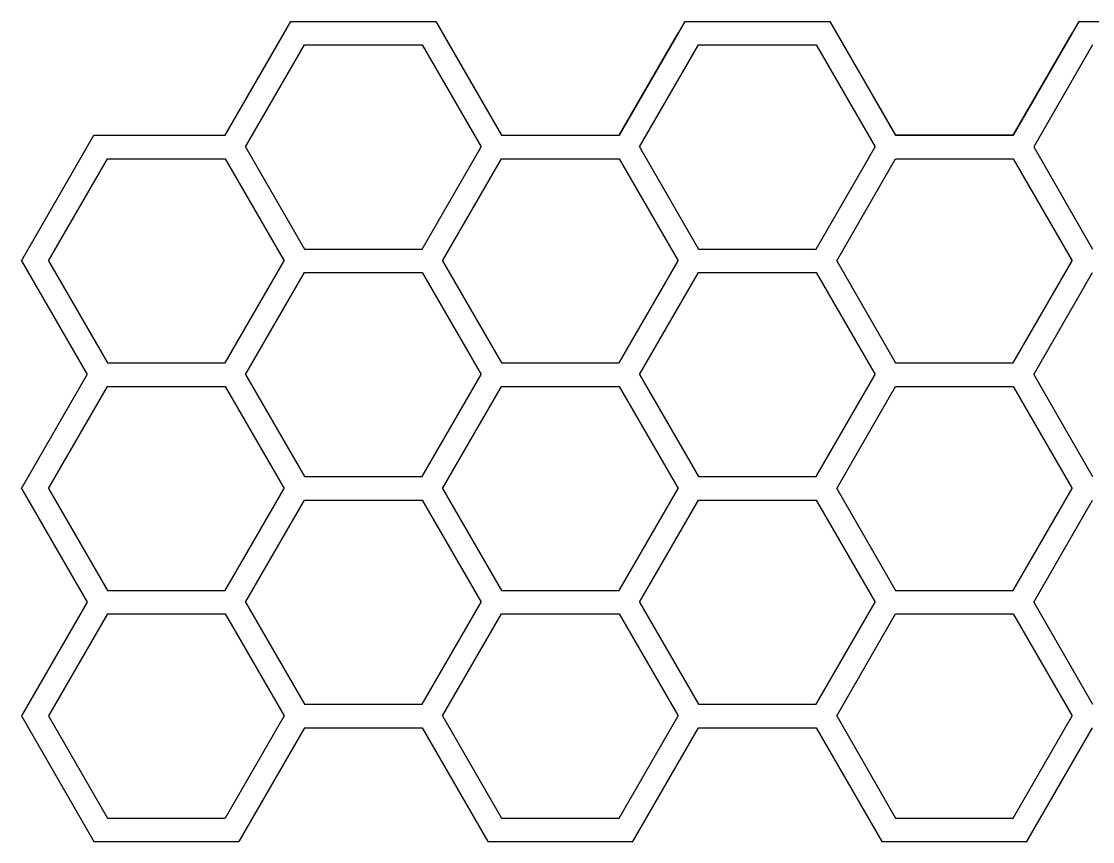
# Model space of a CAD drawing. Header units: millimetres. Extents: x 606 to 1123, y -612 to -473.
# Drawn here: x 605.7 to 787.6, y -612.4 to -473.2 of the extents above; entities that cross this region are included whole.
import ezdxf

# ---------------------------------------------------------------- set-up
doc = ezdxf.new("R2010")
doc.units = ezdxf.units.MM
doc.layers.get('0').update_dxf_attribs({"linetype": 'CONTINUOUS', "lineweight": 25})

msp = doc.modelspace()

# ---------------------------------------------------------------- linework, layer by layer
for p, q in [((640.29, -492.51), (651.45, -473.19)), ((651.45, -473.19), (676.07, -473.19)), ((653.76, -473.19), (673.76, -473.19)), ((653.76, -473.19), (673.76, -473.19)), ((653.76, -473.19), (673.76, -473.19)), ((653.76, -473.19), (673.76, -473.19)), ((653.76, -473.19), (673.76, -473.19)), ((676.07, -473.19), (687.22, -492.51)), ((718.38, -473.19), (707.22, -492.51)), ((718.38, -473.19), (740.68, -473.19)), ((720.68, -473.19), (740.68, -473.19)), ((720.68, -473.19), (742.99, -473.19)), ((742.99, -473.19), (754.15, -492.51)), ((785.3, -473.19), (774.15, -492.51)), ((785.3, -473.19), (809.92, -473.19)), ((640.29, -492.51), (650.29, -475.19)), ((640.29, -492.51), (650.29, -475.19)), ((640.29, -492.51), (650.29, -475.19)), ((640.29, -492.51), (650.29, -475.19)), ((640.29, -492.51), (650.29, -475.19)), ((677.22, -475.19), (687.22, -492.51)), ((677.22, -475.19), (687.22, -492.51)), ((677.22, -475.19), (687.22, -492.51)), ((677.22, -475.19), (687.22, -492.51)), ((677.22, -475.19), (687.22, -492.51)), ((707.22, -492.51), (717.22, -475.19)), ((717.22, -475.19), (707.22, -492.51)), ((707.22, -492.51), (717.22, -475.19)), ((717.22, -475.19), (707.22, -492.51)), ((707.22, -492.51), (717.22, -475.19)), ((754.15, -492.51), (744.15, -475.19)), ((744.15, -475.19), (754.15, -492.51)), ((754.15, -492.51), (744.15, -475.19)), ((744.15, -475.19), (754.15, -492.51)), ((754.15, -492.51), (744.15, -475.19)), ((774.15, -492.51), (784.15, -475.19)), ((784.15, -475.19), (774.15, -492.51)), ((774.15, -492.51), (784.15, -475.19)), ((784.15, -475.19), (774.15, -492.51)), ((774.15, -492.51), (784.15, -475.19)), ((643.76, -494.51), (653.76, -477.19)), ((643.76, -494.51), (653.76, -477.19)), ((643.76, -494.51), (653.76, -477.19)), ((653.76, -477.19), (673.76, -477.19)), ((653.76, -477.19), (673.76, -477.19)), ((653.76, -477.19), (673.76, -477.19)), ((673.76, -477.19), (683.76, -494.51)), ((673.76, -477.19), (683.76, -494.51)), ((673.76, -477.19), (683.76, -494.51)), ((710.68, -494.51), (720.68, -477.19)), ((710.68, -494.51), (720.68, -477.19)), ((710.68, -494.51), (720.68, -477.19)), ((720.68, -477.19), (740.68, -477.19)), ((720.68, -477.19), (740.68, -477.19)), ((720.68, -477.19), (740.68, -477.19)), ((740.68, -477.19), (750.68, -494.51)), ((740.68, -477.19), (750.68, -494.51)), ((740.68, -477.19), (750.68, -494.51)), ((787.61, -477.19), (777.61, -494.51)), ((787.61, -477.19), (777.61, -494.51)), ((787.61, -477.19), (777.61, -494.51)), ((605.67, -513.83), (617.98, -492.51)), ((617.98, -492.51), (640.29, -492.51)), ((620.29, -492.51), (640.29, -492.51)), ((620.29, -492.51), (640.29, -492.51)), ((620.29, -492.51), (640.29, -492.51)), ((620.29, -492.51), (640.29, -492.51)), ((620.29, -492.51), (640.29, -492.51)), ((687.22, -492.51), (707.22, -492.51)), ((687.22, -492.51), (707.22, -492.51)), ((687.22, -492.51), (707.22, -492.51)), ((687.22, -492.51), (707.22, -492.51)), ((687.22, -492.51), (707.22, -492.51)), ((687.22, -492.51), (707.22, -492.51)), ((774.15, -492.51), (754.15, -492.51)), ((754.15, -492.51), (774.15, -492.51)), ((774.15, -492.51), (754.15, -492.51)), ((754.15, -492.51), (774.15, -492.51)), ((774.15, -492.51), (754.15, -492.51)), ((754.15, -492.51), (774.15, -492.51)), ((605.67, -513.83), (616.83, -494.51)), ((605.67, -513.83), (616.83, -494.51)), ((643.76, -494.51), (653.76, -511.83)), ((643.76, -494.51), (653.76, -511.83)), ((643.76, -494.51), (653.76, -511.83)), ((673.76, -511.83), (683.76, -494.51)), ((673.76, -511.83), (683.76, -494.51)), ((673.76, -511.83), (683.76, -494.51)), ((710.68, -494.51), (720.68, -511.83)), ((710.68, -494.51), (720.68, -511.83)), ((710.68, -494.51), (720.68, -511.83)), ((740.68, -511.83), (750.68, -494.51)), ((740.68, -511.83), (750.68, -494.51)), ((740.68, -511.83), (750.68, -494.51)), ((777.61, -494.51), (787.61, -511.83)), ((777.61, -494.51), (787.61, -511.83)), ((777.61, -494.51), (787.61, -511.83)), ((610.29, -513.83), (620.29, -496.51)), ((610.29, -513.83), (620.29, -496.51)), ((610.29, -513.83), (620.29, -496.51)), ((610.29, -513.83), (620.29, -496.51)), ((610.29, -513.83), (620.29, -496.51)), ((610.29, -513.83), (620.29, -496.51)), ((620.29, -496.51), (640.29, -496.51)), ((620.29, -496.51), (640.29, -496.51)), ((620.29, -496.51), (640.29, -496.51)), ((620.29, -496.51), (640.29, -496.51)), ((620.29, -496.51), (640.29, -496.51)), ((620.29, -496.51), (640.29, -496.51)), ((640.29, -496.51), (650.29, -513.83)), ((640.29, -496.51), (650.29, -513.83)), ((640.29, -496.51), (650.29, -513.83)), ((640.29, -496.51), (650.29, -513.83)), ((640.29, -496.51), (650.29, -513.83)), ((640.29, -496.51), (650.29, -513.83)), ((677.22, -513.83), (687.22, -496.51)), ((677.22, -513.83), (687.22, -496.51)), ((677.22, -513.83), (687.22, -496.51)), ((687.22, -496.51), (707.22, -496.51)), ((687.22, -496.51), (707.22, -496.51)), ((687.22, -496.51), (707.22, -496.51)), ((707.22, -496.51), (717.22, -513.83)), ((707.22, -496.51), (717.22, -513.83)), ((707.22, -496.51), (717.22, -513.83)), ((744.15, -513.83), (754.15, -496.51)), ((744.15, -513.83), (754.15, -496.51)), ((744.15, -513.83), (754.15, -496.51)), ((754.15, -496.51), (774.15, -496.51)), ((754.15, -496.51), (774.15, -496.51)), ((754.15, -496.51), (774.15, -496.51)), ((774.15, -496.51), (784.15, -513.83)), ((774.15, -496.51), (784.15, -513.83)), ((774.15, -496.51), (784.15, -513.83)), ((653.76, -511.83), (673.76, -511.83)), ((653.76, -511.83), (673.76, -511.83)), ((653.76, -511.83), (673.76, -511.83)), ((720.68, -511.83), (740.68, -511.83)), ((720.68, -511.83), (740.68, -511.83)), ((720.68, -511.83), (740.68, -511.83)), ((605.67, -513.83), (616.83, -533.15)), ((605.67, -513.83), (616.83, -533.15)), ((605.67, -513.83), (616.83, -533.15)), ((610.29, -513.83), (620.29, -531.15)), ((610.29, -513.83), (620.29, -531.15)), ((610.29, -513.83), (620.29, -531.15)), ((610.29, -513.83), (620.29, -531.15)), ((610.29, -513.83), (620.29, -531.15)), ((610.29, -513.83), (620.29, -531.15)), ((640.29, -531.15), (650.29, -513.83)), ((640.29, -531.15), (650.29, -513.83)), ((640.29, -531.15), (650.29, -513.83)), ((640.29, -531.15), (650.29, -513.83)), ((640.29, -531.15), (650.29, -513.83)), ((640.29, -531.15), (650.29, -513.83)), ((677.22, -513.83), (687.22, -531.15)), ((677.22, -513.83), (687.22, -531.15)), ((677.22, -513.83), (687.22, -531.15)), ((707.22, -531.15), (717.22, -513.83)), ((707.22, -531.15), (717.22, -513.83)), ((707.22, -531.15), (717.22, -513.83)), ((744.15, -513.83), (754.15, -531.15)), ((744.15, -513.83), (754.15, -531.15)), ((744.15, -513.83), (754.15, -531.15)), ((774.15, -531.15), (784.15, -513.83)), ((774.15, -531.15), (784.15, -513.83)), ((774.15, -531.15), (784.15, -513.83)), ((643.76, -533.15), (653.76, -515.83)), ((643.76, -533.15), (653.76, -515.83)), ((643.76, -533.15), (653.76, -515.83)), ((653.76, -515.83), (673.76, -515.83)), ((653.76, -515.83), (673.76, -515.83)), ((653.76, -515.83), (673.76, -515.83)), ((673.76, -515.83), (683.76, -533.15)), ((673.76, -515.83), (683.76, -533.15)), ((673.76, -515.83), (683.76, -533.15)), ((710.68, -533.15), (720.68, -515.83)), ((710.68, -533.15), (720.68, -515.83)), ((710.68, -533.15), (720.68, -515.83)), ((720.68, -515.83), (740.68, -515.83)), ((720.68, -515.83), (740.68, -515.83)), ((720.68, -515.83), (740.68, -515.83)), ((740.68, -515.83), (750.68, -533.15)), ((740.68, -515.83), (750.68, -533.15)), ((740.68, -515.83), (750.68, -533.15)), ((777.61, -533.15), (787.61, -515.83)), ((777.61, -533.15), (787.61, -515.83)), ((777.61, -533.15), (787.61, -515.83)), ((620.29, -531.15), (640.29, -531.15)), ((620.29, -531.15), (640.29, -531.15)), ((620.29, -531.15), (640.29, -531.15)), ((620.29, -531.15), (640.29, -531.15)), ((620.29, -531.15), (640.29, -531.15)), ((620.29, -531.15), (640.29, -531.15)), ((687.22, -531.15), (707.22, -531.15)), ((687.22, -531.15), (707.22, -531.15)), ((687.22, -531.15), (707.22, -531.15)), ((754.15, -531.15), (774.15, -531.15)), ((754.15, -531.15), (774.15, -531.15)), ((754.15, -531.15), (774.15, -531.15)), ((605.67, -552.47), (616.83, -533.15)), ((605.67, -552.47), (616.83, -533.15)), ((605.67, -552.47), (616.83, -533.15)), ((643.76, -533.15), (653.76, -550.47)), ((643.76, -533.15), (653.76, -550.47)), ((643.76, -533.15), (653.76, -550.47)), ((673.76, -550.47), (683.76, -533.15)), ((673.76, -550.47), (683.76, -533.15)), ((673.76, -550.47), (683.76, -533.15)), ((710.68, -533.15), (720.68, -550.47)), ((710.68, -533.15), (720.68, -550.47)), ((710.68, -533.15), (720.68, -550.47)), ((740.68, -550.47), (750.68, -533.15)), ((740.68, -550.47), (750.68, -533.15)), ((740.68, -550.47), (750.68, -533.15)), ((777.61, -533.15), (787.61, -550.47)), ((777.61, -533.15), (787.61, -550.47)), ((777.61, -533.15), (787.61, -550.47)), ((610.29, -552.47), (620.29, -535.15)), ((610.29, -552.47), (620.29, -535.15)), ((610.29, -552.47), (620.29, -535.15)), ((620.29, -535.15), (640.29, -535.15)), ((620.29, -535.15), (640.29, -535.15)), ((620.29, -535.15), (640.29, -535.15)), ((640.29, -535.15), (650.29, -552.47)), ((640.29, -535.15), (650.29, -552.47)), ((640.29, -535.15), (650.29, -552.47)), ((677.22, -552.47), (687.22, -535.15)), ((677.22, -552.47), (687.22, -535.15)), ((677.22, -552.47), (687.22, -535.15)), ((687.22, -535.15), (707.22, -535.15)), ((687.22, -535.15), (707.22, -535.15)), ((687.22, -535.15), (707.22, -535.15)), ((707.22, -535.15), (717.22, -552.47)), ((707.22, -535.15), (717.22, -552.47)), ((707.22, -535.15), (717.22, -552.47)), ((744.15, -552.47), (754.15, -535.15)), ((744.15, -552.47), (754.15, -535.15)), ((744.15, -552.47), (754.15, -535.15)), ((754.15, -535.15), (774.15, -535.15)), ((754.15, -535.15), (774.15, -535.15)), ((754.15, -535.15), (774.15, -535.15)), ((774.15, -535.15), (784.15, -552.47)), ((774.15, -535.15), (784.15, -552.47)), ((774.15, -535.15), (784.15, -552.47)), ((653.76, -550.47), (673.76, -550.47)), ((653.76, -550.47), (673.76, -550.47)), ((653.76, -550.47), (673.76, -550.47)), ((720.68, -550.47), (740.68, -550.47)), ((720.68, -550.47), (740.68, -550.47)), ((720.68, -550.47), (740.68, -550.47)), ((605.67, -552.47), (616.83, -571.79)), ((605.67, -552.47), (616.83, -571.79)), ((605.67, -552.47), (616.83, -571.79)), ((610.29, -552.47), (620.29, -569.79)), ((610.29, -552.47), (620.29, -569.79)), ((610.29, -552.47), (620.29, -569.79)), ((640.29, -569.79), (650.29, -552.47)), ((640.29, -569.79), (650.29, -552.47)), ((640.29, -569.79), (650.29, -552.47)), ((677.22, -552.47), (687.22, -569.79)), ((677.22, -552.47), (687.22, -569.79)), ((677.22, -552.47), (687.22, -569.79)), ((707.22, -569.79), (717.22, -552.47)), ((707.22, -569.79), (717.22, -552.47)), ((707.22, -569.79), (717.22, -552.47)), ((744.15, -552.47), (754.15, -569.79)), ((744.15, -552.47), (754.15, -569.79)), ((744.15, -552.47), (754.15, -569.79)), ((774.15, -569.79), (784.15, -552.47)), ((774.15, -569.79), (784.15, -552.47)), ((774.15, -569.79), (784.15, -552.47)), ((643.76, -571.79), (653.76, -554.47)), ((643.76, -571.79), (653.76, -554.47)), ((643.76, -571.79), (653.76, -554.47)), ((653.76, -554.47), (673.76, -554.47)), ((653.76, -554.47), (673.76, -554.47)), ((653.76, -554.47), (673.76, -554.47)), ((673.76, -554.47), (683.76, -571.79)), ((673.76, -554.47), (683.76, -571.79)), ((673.76, -554.47), (683.76, -571.79)), ((710.68, -571.79), (720.68, -554.47)), ((710.68, -571.79), (720.68, -554.47)), ((710.68, -571.79), (720.68, -554.47)), ((720.68, -554.47), (740.68, -554.47)), ((720.68, -554.47), (740.68, -554.47)), ((720.68, -554.47), (740.68, -554.47)), ((740.68, -554.47), (750.68, -571.79)), ((740.68, -554.47), (750.68, -571.79)), ((740.68, -554.47), (750.68, -571.79)), ((777.61, -571.79), (787.61, -554.47)), ((777.61, -571.79), (787.61, -554.47)), ((777.61, -571.79), (787.61, -554.47)), ((620.29, -569.79), (640.29, -569.79)), ((620.29, -569.79), (640.29, -569.79)), ((620.29, -569.79), (640.29, -569.79)), ((687.22, -569.79), (707.22, -569.79)), ((687.22, -569.79), (707.22, -569.79)), ((687.22, -569.79), (707.22, -569.79)), ((754.15, -569.79), (774.15, -569.79)), ((754.15, -569.79), (774.15, -569.79)), ((754.15, -569.79), (774.15, -569.79)), ((616.83, -571.79), (605.67, -591.11)), ((616.83, -571.79), (605.67, -591.11)), ((616.83, -571.79), (605.67, -591.11)), ((643.76, -571.79), (653.76, -589.11)), ((643.76, -571.79), (653.76, -589.11)), ((643.76, -571.79), (653.76, -589.11)), ((673.76, -589.11), (683.76, -571.79)), ((673.76, -589.11), (683.76, -571.79)), ((673.76, -589.11), (683.76, -571.79)), ((710.68, -571.79), (720.68, -589.11)), ((710.68, -571.79), (720.68, -589.11)), ((710.68, -571.79), (720.68, -589.11)), ((740.68, -589.11), (750.68, -571.79)), ((740.68, -589.11), (750.68, -571.79)), ((740.68, -589.11), (750.68, -571.79)), ((777.61, -571.79), (787.61, -589.11)), ((777.61, -571.79), (787.61, -589.11)), ((777.61, -571.79), (787.61, -589.11)), ((620.29, -573.79), (610.29, -591.11)), ((620.29, -573.79), (610.29, -591.11)), ((620.29, -573.79), (610.29, -591.11)), ((620.29, -573.79), (640.29, -573.79)), ((620.29, -573.79), (640.29, -573.79)), ((620.29, -573.79), (640.29, -573.79)), ((640.29, -573.79), (650.29, -591.11)), ((640.29, -573.79), (650.29, -591.11)), ((640.29, -573.79), (650.29, -591.11)), ((677.22, -591.11), (687.22, -573.79)), ((677.22, -591.11), (687.22, -573.79)), ((677.22, -591.11), (687.22, -573.79)), ((687.22, -573.79), (707.22, -573.79)), ((687.22, -573.79), (707.22, -573.79)), ((687.22, -573.79), (707.22, -573.79)), ((707.22, -573.79), (717.22, -591.11)), ((707.22, -573.79), (717.22, -591.11)), ((707.22, -573.79), (717.22, -591.11)), ((744.15, -591.11), (754.15, -573.79)), ((744.15, -591.11), (754.15, -573.79)), ((744.15, -591.11), (754.15, -573.79)), ((754.15, -573.79), (774.15, -573.79)), ((754.15, -573.79), (774.15, -573.79)), ((754.15, -573.79), (774.15, -573.79)), ((774.15, -573.79), (784.15, -591.11)), ((774.15, -573.79), (784.15, -591.11)), ((774.15, -573.79), (784.15, -591.11)), ((653.76, -589.11), (673.76, -589.11)), ((653.76, -589.11), (673.76, -589.11)), ((653.76, -589.11), (673.76, -589.11)), ((720.68, -589.11), (740.68, -589.11)), ((720.68, -589.11), (740.68, -589.11)), ((720.68, -589.11), (740.68, -589.11)), ((605.67, -591.11), (617.98, -612.43)), ((605.67, -591.11), (617.98, -612.43)), ((605.67, -591.11), (617.98, -612.43)), ((610.29, -591.11), (620.29, -608.44)), ((610.29, -591.11), (620.29, -608.44)), ((610.29, -591.11), (620.29, -608.44)), ((650.29, -591.11), (640.29, -608.44)), ((650.29, -591.11), (640.29, -608.44)), ((650.29, -591.11), (640.29, -608.44)), ((677.22, -591.11), (687.22, -608.44)), ((677.22, -591.11), (687.22, -608.44)), ((677.22, -591.11), (687.22, -608.44)), ((707.22, -608.44), (717.22, -591.11)), ((707.22, -608.44), (717.22, -591.11)), ((707.22, -608.44), (717.22, -591.11)), ((744.15, -591.11), (754.15, -608.44)), ((744.15, -591.11), (754.15, -608.44)), ((744.15, -591.11), (754.15, -608.44)), ((774.15, -608.44), (784.15, -591.11)), ((774.15, -608.44), (784.15, -591.11)), ((774.15, -608.44), (784.15, -591.11)), ((653.76, -593.11), (642.6, -612.43)), ((653.76, -593.11), (642.6, -612.43)), ((653.76, -593.11), (642.6, -612.43)), ((653.76, -593.11), (673.76, -593.11)), ((653.76, -593.11), (673.76, -593.11)), ((653.76, -593.11), (673.76, -593.11)), ((673.76, -593.11), (684.91, -612.43)), ((673.76, -593.11), (684.91, -612.43)), ((673.76, -593.11), (684.91, -612.43)), ((709.53, -612.43), (720.68, -593.11)), ((709.53, -612.43), (720.68, -593.11)), ((709.53, -612.43), (720.68, -593.11)), ((720.68, -593.11), (740.68, -593.11)), ((720.68, -593.11), (740.68, -593.11)), ((720.68, -593.11), (740.68, -593.11)), ((740.68, -593.11), (751.84, -612.43)), ((740.68, -593.11), (751.84, -612.43)), ((740.68, -593.11), (751.84, -612.43)), ((776.46, -612.43), (787.61, -593.11)), ((776.46, -612.43), (787.61, -593.11)), ((776.46, -612.43), (787.61, -593.11)), ((620.29, -608.44), (640.29, -608.44)), ((620.29, -608.44), (640.29, -608.44)), ((620.29, -608.44), (640.29, -608.44)), ((687.22, -608.44), (707.22, -608.44)), ((687.22, -608.44), (707.22, -608.44)), ((687.22, -608.44), (707.22, -608.44)), ((754.15, -608.44), (774.15, -608.44)), ((754.15, -608.44), (774.15, -608.44)), ((754.15, -608.44), (774.15, -608.44)), ((617.98, -612.43), (642.6, -612.43)), ((617.98, -612.43), (642.6, -612.43)), ((617.98, -612.43), (642.6, -612.43)), ((684.91, -612.43), (709.53, -612.43)), ((684.91, -612.43), (709.53, -612.43)), ((684.91, -612.43), (709.53, -612.43)), ((751.84, -612.43), (776.46, -612.43)), ((751.84, -612.43), (776.46, -612.43)), ((751.84, -612.43), (776.46, -612.43))]:
    msp.add_line(p, q)

doc.saveas('drawing.dxf')
